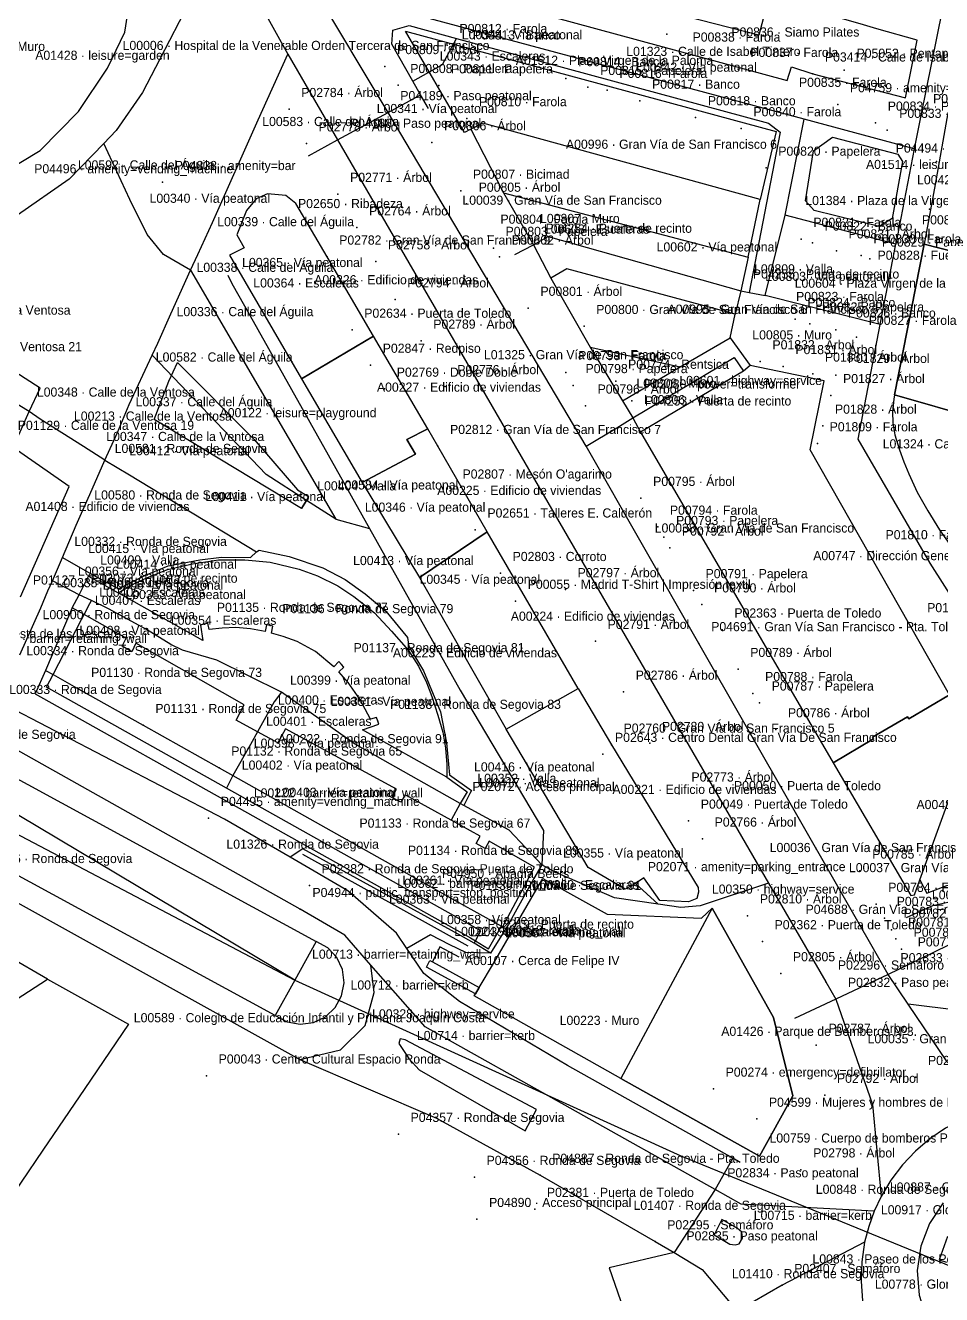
# Model space of a CAD drawing. Header units: metres. Extents: x 436207 to 441321, y 4465685 to 4475088.
# Drawn here: x 439453.9 to 439604, y 4473143 to 4473350.9 of the extents above; entities that cross this region are included whole.
import ezdxf

# ---------------------------------------------------------------- set-up
doc = ezdxf.new("R2010")
doc.units = ezdxf.units.M
for name, color, linetype, true_color in [('G_A_EDI', 7, 'CONTINUOUS', 0xa4a4a4), ('G_A_EQU', 7, 'CONTINUOUS', 0x8e5aa4), ('G_A_PAT', 7, 'CONTINUOUS', 0xa63603), ('G_A_VER', 7, 'CONTINUOUS', 0x4d745d), ('G_L_ACC', 7, 'CONTINUOUS', 0xe68241), ('G_L_BAR', 7, 'CONTINUOUS', 0x333333), ('G_L_EQU', 7, 'CONTINUOUS', 0x8e5aa4), ('G_L_VIA', 7, 'CONTINUOUS', 0x555555), ('G_P_ACC', 7, 'CONTINUOUS', 0xe68241), ('G_P_BAR', 7, 'CONTINUOUS', 0x333333), ('G_P_COM', 7, 'CONTINUOUS', 0xce3b37), ('G_P_EQU', 7, 'CONTINUOUS', 0x8e5aa4), ('G_P_INF', 7, 'CONTINUOUS', 0x777777), ('G_P_MOB', 7, 'CONTINUOUS', 0x268c9e), ('G_P_PAT', 7, 'CONTINUOUS', 0xa63603), ('G_P_TRA', 7, 'CONTINUOUS', 0x376b91), ('G_P_UMB', 7, 'CONTINUOUS', 0x9e6a39), ('G_P_VER', 7, 'CONTINUOUS', 0x4d745d), ('T_A_EDI', 7, 'CONTINUOUS', 0xa4a4a4), ('T_A_EQU', 7, 'CONTINUOUS', 0x8e5aa4), ('T_A_PAT', 7, 'CONTINUOUS', 0xa63603), ('T_A_VER', 7, 'CONTINUOUS', 0x4d745d), ('T_L_ACC', 7, 'CONTINUOUS', 0xe68241), ('T_L_BAR', 7, 'CONTINUOUS', 0x333333), ('T_L_EQU', 7, 'CONTINUOUS', 0x8e5aa4), ('T_L_VIA', 7, 'CONTINUOUS', 0x555555), ('T_P_ACC', 7, 'CONTINUOUS', 0xe68241), ('T_P_BAR', 7, 'CONTINUOUS', 0x333333), ('T_P_COM', 7, 'CONTINUOUS', 0xce3b37), ('T_P_EQU', 7, 'CONTINUOUS', 0x8e5aa4), ('T_P_INF', 7, 'CONTINUOUS', 0x777777), ('T_P_MOB', 7, 'CONTINUOUS', 0x268c9e), ('T_P_PAT', 7, 'CONTINUOUS', 0xa63603), ('T_P_TRA', 7, 'CONTINUOUS', 0x376b91), ('T_P_UMB', 7, 'CONTINUOUS', 0x9e6a39), ('T_P_VER', 7, 'CONTINUOUS', 0x4d745d)]:
    doc.layers.add(name, color=color, linetype=linetype, true_color=true_color)

msp = doc.modelspace()

# ---------------------------------------------------------------- linework, layer by layer
at = {"layer": 'G_A_EDI'}
for points in [[(439514.94, 4473373.83), (439512.58, 4473368.93), (439516.29, 4473358.78), (439528.24, 4473355.61), (439540.26, 4473352.3), (439578.74, 4473341.86), (439579.45, 4473344.12), (439582.9, 4473342.99), (439598.08, 4473339.05), (439599.99, 4473348.47), (439593.42, 4473350.36), (439590.7, 4473351.14), (439585.5, 4473352.66), (439583.58, 4473353.22), (439578.2, 4473354.79), (439576.3, 4473355.35), (439575.69, 4473355.52), (439574.07, 4473349.31), (439554.86, 4473354.2), (439554.99, 4473358.04), (439555.14, 4473361.9), (439545.54, 4473364.7)], [(439572.35, 4473312.95), (439574.3, 4473322.38), (439528.86, 4473334.91), (439526.91, 4473333.93), (439532.25, 4473323.48)], [(439510.97, 4473300), (439503.33, 4473313), (439498.21, 4473321.72), (439496.57, 4473323.03), (439493.6, 4473323.3), (439491.7, 4473322.48), (439490.14, 4473320.61), (439488.56, 4473316.6), (439489.74, 4473314.47), (439487.36, 4473313.3), (439499.17, 4473293.02)], [(439610.03, 4473286.46), (439611.54, 4473292.17), (439611.27, 4473294.2), (439613.27, 4473305.21), (439619.09, 4473303.76), (439620.84, 4473310.03), (439601.17, 4473315.07), (439596.28, 4473290.39)], [(439561.17, 4473294.98), (439569.37, 4473299.74), (439570.19, 4473303.61), (439542.61, 4473311.02), (439539.98, 4473309.48), (439546.42, 4473298.23)], [(439519.86, 4473284.81), (439510.97, 4473300), (439499.17, 4473293.02), (439509.11, 4473276.04), (439517.8, 4473280.7), (439516.4, 4473283.06)], [(439605.31, 4473241.26), (439582.5, 4473281.37), (439584.8, 4473292.67), (439572.65, 4473295.2), (439571.56, 4473294.25), (439554.7, 4473284.26), (439586.26, 4473230.13), (439592.87, 4473234.03), (439592.72, 4473234.35), (439598.45, 4473237.67), (439598.65, 4473237.34)], [(439596.28, 4473290.39), (439596.2, 4473289.68), (439595.99, 4473287.61), (439596.04, 4473285.83), (439596.37, 4473283.82), (439597.12, 4473281.4), (439597.83, 4473279.4), (439598.65, 4473277.45), (439600.03, 4473274.44), (439601.78, 4473271.38), (439603.67, 4473268.31), (439605.75, 4473265.32), (439607.45, 4473265.48), (439613.05, 4473285.8), (439610.03, 4473286.46)], [(439529.56, 4473267.96), (439521.49, 4473281.98), (439519.86, 4473284.81), (439516.4, 4473283.06), (439517.8, 4473280.7), (439509.11, 4473276.04), (439518.47, 4473260.49)], [(439544.49, 4473242.3), (439529.56, 4473267.96), (439518.47, 4473260.49), (439532.69, 4473235.63)], [(439522.97, 4473227.76), (439509.17, 4473235.51), (439511.84, 4473236.44), (439511.66, 4473236.96), (439511.43, 4473237.57), (439510.48, 4473237.28), (439508.73, 4473240.54), (439506.82, 4473243.27), (439505.26, 4473245), (439506.06, 4473245.8), (439505.69, 4473246.23), (439505.28, 4473246.71), (439504.43, 4473245.87), (439501.44, 4473248.34), (439498.43, 4473250.02), (439496.12, 4473250.8), (439494.25, 4473251.35), (439494.44, 4473252.53), (439494.03, 4473252.63), (439493.42, 4473252.71), (439493.19, 4473251.63), (439490.78, 4473252.06), (439488.37, 4473252.29), (439486.14, 4473252.19), (439484.04, 4473251.97), (439483.81, 4473252.97), (439483.28, 4473252.84), (439482.62, 4473252.68), (439483.01, 4473250.14), (439469.14, 4473257.99), (439471.59, 4473259.38), (439473.91, 4473260.48), (439477.18, 4473261.77), (439481.28, 4473262.73), (439485.56, 4473263.35), (439489.88, 4473263.37), (439494.03, 4473262.99), (439498.76, 4473261.83), (439501.78, 4473260.74), (439505.09, 4473259.11), (439507.73, 4473257.36), (439511.12, 4473254.7), (439513.9, 4473251.69), (439516.67, 4473248.54), (439518.33, 4473245.96), (439519.62, 4473243.26), (439520.51, 4473240.97), (439521.5, 4473237.93), (439522.32, 4473235.14), (439522.74, 4473232.53), (439522.95, 4473229.84)], [(439537.33, 4473213.03), (439529.89, 4473217.27), (439529.22, 4473216.1), (439527.75, 4473216.93), (439528.42, 4473218.12), (439523.68, 4473220.73), (439516.13, 4473224.89), (439515.41, 4473223.65), (439513.94, 4473224.44), (439514.71, 4473225.79), (439496.52, 4473235.7), (439495.26, 4473233.37), (439491.93, 4473235.22), (439488.47, 4473237.13), (439489.78, 4473239.64), (439471.99, 4473249.7), (439471.38, 4473248.3), (439469.76, 4473249.22), (439470.42, 4473250.53), (439463.56, 4473254.41), (439461.6, 4473255.51), (439457.19, 4473245.27), (439458.44, 4473244.57), (439462.69, 4473242.18), (439473.21, 4473236.27), (439485.65, 4473229.3), (439487.88, 4473228.03), (439506.65, 4473217.5), (439514.59, 4473213.04), (439524.83, 4473207.3), (439531.9, 4473203.34), (439532.09, 4473203.22)], [(439563.91, 4473207.88), (439562.53, 4473207.36), (439557.84, 4473207.56), (439555.23, 4473211.26), (439553.89, 4473210.37), (439552.18, 4473209.41), (439546.14, 4473212.97), (439532.69, 4473235.63), (439544.49, 4473242.3), (439549.92, 4473233.06), (439564.11, 4473209.7), (439564.19, 4473208.94)]]:
    msp.add_lwpolyline(points, close=True, dxfattribs=at)
msp.add_lwpolyline([(439453.14, 4473257.32), (439461.11, 4473275.4), (439450.67, 4473282.66)], dxfattribs=at)
at = {"layer": 'G_A_EQU'}
for points in [[(439635.14, 4473313.34), (439638.5, 4473326.67), (439635.73, 4473327.49), (439621.43, 4473331.73), (439620.23, 4473332.08), (439613.7, 4473334.01), (439605.05, 4473336.59), (439602.94, 4473324.86), (439601.17, 4473315.07), (439620.84, 4473310.03), (439633.29, 4473306.87)], [(439598.97, 4473208.38), (439599.58, 4473208.51), (439600.45, 4473210.94), (439609.09, 4473234.72), (439605.31, 4473241.26), (439598.65, 4473237.34), (439598.45, 4473237.67), (439592.72, 4473234.35), (439592.87, 4473234.03), (439586.26, 4473230.13)], [(439566.42, 4473206.34), (439551.44, 4473178.41), (439574.19, 4473165.71), (439579.66, 4473175.55), (439576.49, 4473188.38)]]:
    msp.add_lwpolyline(points, close=True, dxfattribs=at)
at = {"layer": 'G_A_PAT'}
msp.add_lwpolyline([(439527.66, 4473192.26), (439519.61, 4473196.67), (439520.2, 4473197.72), (439520.59, 4473197.51), (439528.25, 4473193.3)], close=True, dxfattribs=at)
msp.add_lwpolyline([(439604.99, 4473152.52), (439603.63, 4473148.73), (439604.8, 4473148.32)], dxfattribs=at)
at = {"layer": 'G_A_VER'}
for points in [[(439409.75, 4473321.73), (439422.63, 4473319.59), (439431.86, 4473319.87), (439443.87, 4473322.96), (439456.35, 4473330.42), (439462.64, 4473336.8), (439467.38, 4473343.89), (439470.2, 4473349.81), (439471.77, 4473359.97), (439471.82, 4473366.26), (439437.85, 4473341.65), (439436.79, 4473342.65), (439412.39, 4473325.19)], [(439574.3, 4473322.38), (439528.86, 4473334.91), (439526.91, 4473333.93), (439525.83, 4473333.39), (439516.17, 4473349.96), (439576.92, 4473333.52)], [(439586.13, 4473332.6), (439596.84, 4473329.84), (439597.6, 4473328.63), (439595.9, 4473319.3), (439593.77, 4473317.98), (439583.14, 4473320.6), (439581.74, 4473322.16), (439583.01, 4473330.37)], [(439474.99, 4473286.37), (439477.41, 4473292.64), (439478.81, 4473295.72), (439491.38, 4473283.09), (439498.52, 4473274.84), (439500.27, 4473273.74), (439499.95, 4473273.11), (439499.14, 4473271.76)], [(439457.55, 4473194.67), (439425.55, 4473213.27), (439397.49, 4473165.34), (439384.35, 4473150.18), (439385.79, 4473148.18)]]:
    msp.add_lwpolyline(points, close=True, dxfattribs=at)
at = {"layer": 'G_L_ACC'}
for points in [[(439517.37, 4473341.79), (439522.25, 4473344.48)], [(439482.14, 4473313.39), (439484.55, 4473318.63)], [(439534.12, 4473313.37), (439537.15, 4473314.94), (439539.57, 4473316.32)], [(439487.76, 4473308.64), (439490.75, 4473303.33)], [(439475.63, 4473298.88), (439477.76, 4473303.69)], [(439469.01, 4473284.22), (439470.94, 4473288.79)], [(439463.41, 4473281.94), (439456.36, 4473286.41)], [(439462.22, 4473269.03), (439464.2, 4473273.47)], [(439456.46, 4473255.49), (439457.6, 4473258.27)], [(439463.56, 4473254.41), (439464.46, 4473256.24)], [(439463.09, 4473253.58), (439463.56, 4473254.41)], [(439477.77, 4473249.52), (439473.74, 4473251.94)], [(439494.65, 4473240.11), (439491.93, 4473235.22)], [(439491.93, 4473235.22), (439490.78, 4473233.14)], [(439537.19, 4473211.2), (439533.01, 4473203.59)], [(439602.59, 4473206.75), (439609.48, 4473208.26), (439617.24, 4473208.68), (439624.08, 4473208.11)], [(439526.06, 4473199.07), (439523.43, 4473200.33)]]:
    msp.add_lwpolyline(points, dxfattribs=at)
at = {"layer": 'G_L_BAR'}
for points in [[(439532.25, 4473323.48), (439537.15, 4473314.94), (439539.98, 4473309.48)], [(439572.35, 4473312.95), (439571.1, 4473307.44), (439570.19, 4473303.61)], [(439569.37, 4473299.74), (439572.65, 4473295.2)], [(439546.42, 4473298.23), (439551.73, 4473289.4), (439561.17, 4473294.98)], [(439551.73, 4473289.4), (439553.42, 4473286.65), (439554.7, 4473284.26)], [(439499.14, 4473271.76), (439499.95, 4473273.11), (439500.27, 4473273.74)], [(439461.6, 4473255.51), (439462.7, 4473257.62), (439464.24, 4473260.71), (439469.14, 4473257.99)], [(439402.09, 4473254.94), (439501.54, 4473200.86), (439498.05, 4473194.53), (439494.86, 4473188.74), (439397.87, 4473241.46)], [(439457.19, 4473245.27), (439455.5, 4473241.41), (439526.86, 4473201.45)], [(439522.97, 4473227.76), (439526.08, 4473225.52), (439526.28, 4473225.37), (439525.16, 4473223.48), (439523.68, 4473220.73)], [(439499.32, 4473215.17), (439526.38, 4473200.12)], [(439600.45, 4473210.94), (439601.62, 4473208.79), (439604.85, 4473210.04), (439610.5, 4473210.37), (439624.09, 4473209.42)], [(439526.86, 4473201.45), (439527.64, 4473200.95), (439529.78, 4473199.65), (439531.9, 4473203.34)], [(439494.86, 4473188.74), (439496.79, 4473187.71), (439498.93, 4473187.32), (439501.1, 4473187.6), (439503.08, 4473188.54), (439504.67, 4473190.04), (439505.72, 4473191.94), (439506.13, 4473194.08), (439505.85, 4473196.24), (439504.94, 4473198.21), (439503.45, 4473199.8), (439501.54, 4473200.86)], [(439524.96, 4473198.29), (439521.82, 4473199.97), (439520.59, 4473197.51)], [(439551.44, 4473178.41), (439527.46, 4473191.97)], [(439537.64, 4473173.33), (439516.13, 4473184.77), (439515.34, 4473184.92), (439515.11, 4473184.13), (439516.75, 4473181.69), (439518.44, 4473179.83), (439535.77, 4473169.85), (439537.64, 4473173.33)], [(439604.28, 4473158.03), (439602.05, 4473154.68), (439600.61, 4473150.93), (439600.03, 4473146.96), (439600.34, 4473142.95), (439601.52, 4473139.11), (439603.6, 4473135.5), (439606.46, 4473132.45)], [(439566.76, 4473152.8), (439569.34, 4473151.26), (439570.17, 4473151.17), (439570.86, 4473151.34), (439571.37, 4473152.25), (439571.29, 4473153.22), (439570.51, 4473153.92), (439568.03, 4473155.31), (439566.76, 4473152.8)]]:
    msp.add_lwpolyline(points, dxfattribs=at)
at = {"layer": 'G_L_EQU'}
for points in [[(439358.2, 4473359.04), (439409.75, 4473321.73), (439422.63, 4473319.59), (439431.86, 4473319.87), (439443.87, 4473322.96), (439456.35, 4473330.42), (439462.64, 4473336.8), (439467.38, 4473343.89), (439470.2, 4473349.81), (439471.77, 4473359.97)], [(439601.17, 4473315.07), (439620.84, 4473310.03), (439633.29, 4473306.87), (439653.29, 4473301.21), (439665.6, 4473296.83), (439656.22, 4473279.02), (439643.58, 4473283.04), (439640.33, 4473284.03), (439635.34, 4473285.64), (439611.54, 4473292.17), (439610.03, 4473286.46), (439596.28, 4473290.39), (439601.17, 4473315.07)], [(439538.7, 4473211.16), (439549.24, 4473205.32), (439564.67, 4473204.67), (439566.42, 4473206.34), (439576.49, 4473188.38), (439579.66, 4473175.55), (439574.19, 4473165.71), (439551.44, 4473178.41), (439527.46, 4473191.97), (439527.66, 4473192.26), (439528.25, 4473193.3), (439530.62, 4473197.24), (439538.7, 4473211.16)], [(439309.53, 4472972.87), (439262.23, 4473040.71), (439295.55, 4473056.89), (439363.53, 4473133.75), (439385.79, 4473148.18), (439457.55, 4473194.67), (439470.81, 4473187.29), (439463.63, 4473176.75), (439456.76, 4473166.66), (439449.62, 4473156.17), (439436.45, 4473136.81), (439461.94, 4473122.03), (439494, 4473103.45), (439309.53, 4472972.87)]]:
    msp.add_lwpolyline(points, dxfattribs=at)
at = {"layer": 'G_L_VIA'}
for points in [[(439619.07, 4473427.5), (439618.16, 4473422.75), (439600.62, 4473336.15), (439599.52, 4473330.69)], [(439486.47, 4473365.04), (439480.71, 4473354.53), (439475.92, 4473345.38), (439473.1, 4473339.9), (439468.81, 4473333.68), (439466.77, 4473331.56), (439461.11, 4473325.73), (439452.6, 4473319.81), (439443.24, 4473315.59), (439434.51, 4473313.36), (439428.26, 4473312.66), (439420.99, 4473312.72), (439415.68, 4473313.37)], [(439486.47, 4473365.04), (439496.92, 4473346.2), (439505.07, 4473332.14), (439568, 4473223.63)], [(439599.52, 4473330.69), (439581.52, 4473335.53), (439514.17, 4473353.65), (439510.7, 4473354.6), (439501.18, 4473357.01)], [(439545.78, 4473282.01), (439513.34, 4473336.66), (439501.18, 4473357.01)], [(439519.95, 4473337.32), (439518.64, 4473339.56), (439517.37, 4473341.79), (439513.93, 4473347.83), (439514.11, 4473350.14), (439516.78, 4473350.91), (439524.57, 4473348.79), (439575.67, 4473334.87), (439577.59, 4473333.41), (439572.51, 4473307.17)], [(439522.25, 4473344.48), (439524.57, 4473348.79)], [(439484.55, 4473318.63), (439492.07, 4473335.44), (439496.92, 4473346.2)], [(439366.77, 4473344.35), (439394.09, 4473324.77), (439452.84, 4473283.87), (439454.54, 4473287.65), (439456.35, 4473291.51), (439431.05, 4473307.76)], [(439500.31, 4473329.54), (439505.07, 4473332.14), (439513.34, 4473336.66), (439518.64, 4473339.56)], [(439596.49, 4473315.07), (439578.38, 4473319.83), (439581.52, 4473335.53)], [(439480.97, 4473310.81), (439476.53, 4473313.37), (439473.85, 4473316.68), (439471, 4473322.38), (439466.77, 4473331.56)], [(439599.52, 4473330.69), (439596.49, 4473315.07)], [(439593.95, 4473301.92), (439575.13, 4473306.65), (439578.38, 4473319.83)], [(439539.57, 4473316.32), (439571.1, 4473307.44)], [(439477.76, 4473303.69), (439480.97, 4473310.81), (439482.14, 4473313.39)], [(439611.37, 4473248.36), (439602.13, 4473262.85), (439590.32, 4473283.16), (439592.46, 4473294.24), (439593.95, 4473301.92), (439596.49, 4473315.07)], [(439480.97, 4473310.81), (439504.76, 4473270.01), (439499.95, 4473273.11), (439493.37, 4473277.34), (439474.7, 4473296.9)], [(439487.07, 4473310.02), (439487.76, 4473308.64)], [(439571.1, 4473307.44), (439572.51, 4473307.17), (439575.13, 4473306.65)], [(439490.75, 4473303.33), (439510.3, 4473268.49), (439525.16, 4473242.02), (439538.78, 4473219.01), (439538.54, 4473213.41), (439537.19, 4473211.2)], [(439470.94, 4473288.79), (439474.7, 4473296.9), (439475.63, 4473298.88)], [(439545.78, 4473282.01), (439550.82, 4473284.98), (439553.42, 4473286.65), (439570.05, 4473296.53), (439571.56, 4473294.25)], [(439456.36, 4473286.41), (439454.54, 4473287.65), (439451.19, 4473289.68)], [(439464.2, 4473273.47), (439464.45, 4473274.05), (439466.92, 4473279.72), (439469.01, 4473284.22)], [(439466.92, 4473279.72), (439463.41, 4473281.94)], [(439564.27, 4473249.68), (439545.78, 4473282.01)], [(439466.92, 4473279.72), (439470.98, 4473277.28)], [(439470.98, 4473277.28), (439491.79, 4473264.69)], [(439504.76, 4473270.01), (439510.3, 4473268.49)], [(439355.16, 4473268.1), (439405.02, 4473243.46), (439498.05, 4473194.53)], [(439355.16, 4473268.1), (439374.89, 4473251.62), (439423.39, 4473223.4), (439498.85, 4473181.52), (439521.28, 4473171.93), (439538.23, 4473162.6)], [(439498.05, 4473194.53), (439407.59, 4473248.49), (439371.92, 4473268.91)], [(439592.97, 4473156.67), (439571.19, 4473157.81), (439566.91, 4473160.22), (439519.42, 4473186.85), (439510.52, 4473196.98), (439506.26, 4473201.87), (439498.95, 4473206.13), (439447.39, 4473235.1), (439409.53, 4473254.42), (439371.92, 4473268.91)], [(439457.6, 4473258.27), (439458.36, 4473259.91), (439459.99, 4473263.76), (439462.22, 4473269.03)], [(439459.99, 4473263.76), (439464.45, 4473261.2)], [(439469.15, 4473258.61), (439473.47, 4473260.79), (439477.3, 4473262.39), (439482.49, 4473263.39), (439486.06, 4473263.78), (439490.79, 4473263.74), (439491.79, 4473264.69), (439492.21, 4473264.93), (439497.15, 4473263.94), (439502.66, 4473262.05), (439506.32, 4473260.14), (439509.6, 4473257.81), (439512.98, 4473254.95), (439516.49, 4473250.67), (439516.76, 4473249.17), (439519.11, 4473245.19), (439521.92, 4473238.47), (439522.91, 4473233.4), (439523.41, 4473228.16)], [(439462.7, 4473257.62), (439458.36, 4473259.91)], [(439464.45, 4473261.2), (439469.15, 4473258.61)], [(439473.74, 4473251.94), (439467.54, 4473255.35), (439464.72, 4473256.71), (439462.7, 4473257.62)], [(439453.01, 4473247.82), (439456.46, 4473255.49)], [(439464.46, 4473256.24), (439464.72, 4473256.71)], [(439458.44, 4473244.57), (439463.09, 4473253.58)], [(439525.16, 4473223.48), (439507.85, 4473233.21), (439495.89, 4473241.7), (439485.28, 4473246.92), (439479.68, 4473248.56), (439477.77, 4473249.52)], [(439613.33, 4473173.72), (439604.91, 4473181.17), (439598.55, 4473190.59), (439595.28, 4473195.45), (439564.27, 4473249.68)], [(439527.42, 4473200.57), (439527.64, 4473200.95), (439528.53, 4473202.58), (439486.86, 4473225.97), (439457.37, 4473242.52), (439458.44, 4473244.57)], [(439571.03, 4473164.65), (439569.83, 4473165.35), (439542.71, 4473180.55), (439525.04, 4473191.01), (439519.2, 4473195.62), (439516.41, 4473199.73), (439514.7, 4473202.24), (439506.75, 4473209.18), (439497.27, 4473214.66), (439486.51, 4473220.88), (439449.59, 4473240.12), (439448.32, 4473240.75)], [(439495.89, 4473241.7), (439494.65, 4473240.11)], [(439490.78, 4473233.14), (439487.88, 4473228.03)], [(439487.88, 4473228.03), (439486.86, 4473225.97)], [(439523.41, 4473228.16), (439527.01, 4473225.57), (439526.72, 4473225.12)], [(439526.72, 4473225.12), (439525.76, 4473223.11)], [(439557.59, 4473206.97), (439550.43, 4473208.03), (439540.73, 4473212.21), (439538.54, 4473213.41), (439533.15, 4473219.08), (439525.76, 4473223.11), (439525.16, 4473223.48)], [(439568, 4473223.63), (439575.64, 4473210.42), (439579.73, 4473203.38)], [(439530.13, 4473198.95), (439527.42, 4473200.57), (439524.79, 4473202.04), (439499.35, 4473216.03), (439497.27, 4473214.66)], [(439575.64, 4473210.42), (439564.46, 4473206.69), (439561.28, 4473206.42), (439557.59, 4473206.97), (439553.89, 4473210.37)], [(439598.28, 4473204.77), (439602.59, 4473206.75)], [(439533.01, 4473203.59), (439530.13, 4473198.95), (439526.06, 4473199.07)], [(439579.73, 4473203.38), (439585.03, 4473194.25), (439586.68, 4473191.41), (439592.7, 4473174.15), (439594.11, 4473159.11)], [(439607.86, 4473083.81), (439609.8, 4473083.14), (439620.28, 4473090.42), (439637.38, 4473094.19), (439643.04, 4473095.44), (439653.55, 4473112.27), (439660.16, 4473133.46), (439667.72, 4473156.76), (439667.23, 4473169.4), (439662.68, 4473180.66), (439645.6, 4473194.47), (439637.9, 4473200.71), (439630.4, 4473203.22), (439628.52, 4473203.12), (439608.92, 4473202.09), (439602.37, 4473198.91), (439595.28, 4473195.45), (439586.68, 4473191.41), (439579.9, 4473188.23)], [(439523.43, 4473200.33), (439520.28, 4473201.93), (439516.41, 4473199.73)], [(439498.85, 4473181.52), (439505.55, 4473183.13), (439509.6, 4473187.11), (439511.04, 4473192.5), (439510.52, 4473196.98)], [(439498.05, 4473194.53), (439561.29, 4473165.76), (439605.72, 4473147.57), (439665.49, 4473122.14)], [(439630.7, 4473193.08), (439617.6, 4473192.22), (439611.08, 4473191.16), (439606.91, 4473189.53), (439598.55, 4473190.59)], [(439613.33, 4473173.72), (439610.33, 4473172.89), (439607.43, 4473171.73), (439604.68, 4473170.28), (439602.11, 4473168.54), (439599.73, 4473166.52), (439597.6, 4473164.27), (439595.71, 4473161.78), (439594.11, 4473159.11)], [(439569.83, 4473165.35), (439566.91, 4473160.22), (439560.21, 4473149.89), (439549.56, 4473147.4), (439551.39, 4473142.06), (439552.49, 4473127.86), (439560.63, 4473115.99), (439575.09, 4473095.13), (439578.31, 4473094.02), (439584.49, 4473091.78)], [(439538.23, 4473162.6), (439557.07, 4473151.7), (439560.21, 4473149.89), (439564.81, 4473147.12)], [(439594.11, 4473159.11), (439592.97, 4473156.67)], [(439592.97, 4473156.67), (439592.07, 4473154.16), (439591.4, 4473151.58)], [(439591.4, 4473151.58), (439577.87, 4473144.55), (439570.51, 4473140.28)], [(439591.4, 4473151.58), (439590.94, 4473148.4), (439590.83, 4473145.19), (439591.08, 4473141.98), (439591.69, 4473138.83), (439592.65, 4473135.77), (439593.96, 4473132.82)], [(439564.81, 4473147.12), (439570.51, 4473140.28)]]:
    msp.add_lwpolyline(points, dxfattribs=at)
at = {"layer": 'G_P_ACC'}
for p in [(439523.03, 4473347.65), (439561.22, 4473346.25), (439570.69, 4473343.74), (439549.24, 4473340.3), (439578.65, 4473338.84), (439513.34, 4473336.66), (439600.62, 4473336.15), (439526.22, 4473335.67), (439505.07, 4473332.14), (439571.19, 4473334.02), (439595.07, 4473333.76), (439603.16, 4473328.61), (439602.01, 4473320.82), (439529.75, 4473316.42), (439581.01, 4473315.91), (439590.85, 4473313.2), (439578.18, 4473303.76), (439590.08, 4473299.86), (439542.48, 4473294.08), (439583.68, 4473282.42), (439557.5, 4473268.76), (439592.83, 4473264.74), (439599.65, 4473252.79), (439573.1, 4473241.5), (439593.28, 4473206.98), (439595.28, 4473195.45), (439585.03, 4473194.25), (439586.68, 4473191.41), (439602.11, 4473168.54), (439566.91, 4473160.22), (439557.07, 4473151.7), (439560.21, 4473149.89), (439577.87, 4473144.55)]:
    msp.add_point(p, dxfattribs=at)
at = {"layer": 'G_P_BAR'}
for p in [(439537.15, 4473314.94), (439571.1, 4473307.44), (439553.42, 4473286.65), (439462.7, 4473257.62), (439527.64, 4473200.95)]:
    msp.add_point(p, dxfattribs=at)
at = {"layer": 'G_P_COM'}
for p in [(439588.08, 4473343.6), (439545.44, 4473301.63), (439510.46, 4473295.28), (439550.66, 4473292.66), (439512.76, 4473291.36), (439527.61, 4473268.3), (439531.74, 4473261.17), (439534.21, 4473256.62)]:
    msp.add_point(p, dxfattribs=at)
at = {"layer": 'G_P_EQU'}
for p in [(439586.99, 4473337.95), (439594.51, 4473328.07), (439476.39, 4473325.21), (439525.23, 4473323.79), (439496.58, 4473318.98), (439507.44, 4473301.02), (439523.53, 4473274.68), (439548.51, 4473231.54), (439483.93, 4473221.05), (439553.89, 4473210.37), (439520.16, 4473209.25), (439483.58, 4473178.86), (439515.03, 4473169.29), (439527.47, 4473162.25)]:
    msp.add_point(p, dxfattribs=at)
at = {"layer": 'G_P_INF'}
for p in [(439553.28, 4473289.43), (439599.79, 4473178.62), (439566.64, 4473176.71)]:
    msp.add_point(p, dxfattribs=at)
at = {"layer": 'G_P_MOB'}
for p in [(439525.22, 4473346.6), (439514.97, 4473341.1), (439521.63, 4473341.05), (439542.48, 4473342.22), (439546.08, 4473340.78), (439554.58, 4473338.53), (439563.72, 4473335.82), (439593.2, 4473334.94), (439575.27, 4473327.56), (439598.8, 4473316.31), (439530.58, 4473314.42), (439582.85, 4473315.29), (439592.25, 4473312.67), (439591.52, 4473310.52), (439580.04, 4473302.78), (439582.42, 4473302.05), (439586.67, 4473301.05), (439543.68, 4473291.95), (439558.52, 4473267.07), (439563.35, 4473258.36), (439574.18, 4473239.95), (439594.66, 4473204.67), (439596.52, 4473201.28), (439598.1, 4473198.04)]:
    msp.add_point(p, dxfattribs=at)
at = {"layer": 'G_P_PAT'}
msp.add_point((439573.72, 4473171.78), dxfattribs=at)
at = {"layer": 'G_P_TRA'}
for p in [(439568.07, 4473251.92), (439564.27, 4473249.68), (439568, 4473223.63), (439562.57, 4473220.61), (439500.45, 4473210.02), (439498.95, 4473206.13), (439579.73, 4473203.38), (439574.66, 4473200.85), (439538.23, 4473162.6), (439537.35, 4473157.01)]:
    msp.add_point(p, dxfattribs=at)
at = {"layer": 'G_P_UMB'}
for p in [(439559, 4473349.46), (439567.58, 4473347.08), (439582.9, 4473342.99), (439602.94, 4473324.86), (439503.33, 4473313), (439521.49, 4473281.98), (439483.28, 4473252.84), (439494.03, 4473252.63), (439505.69, 4473246.23), (439462.69, 4473242.18), (439511.66, 4473236.96), (439473.21, 4473236.27), (439549.92, 4473233.06), (439485.65, 4473229.3), (439525.16, 4473223.48), (439506.65, 4473217.5), (439514.59, 4473213.04), (439524.83, 4473207.3), (439527.88, 4473155.36)]:
    msp.add_point(p, dxfattribs=at)
at = {"layer": 'G_P_VER'}
for p in [(439512.81, 4473344.2), (439497.11, 4473337.17), (439499.95, 4473331.54), (439520.52, 4473331.73), (439505.11, 4473323.27), (439526.18, 4473321.66), (439508.22, 4473317.78), (439586.79, 4473314.01), (439511.32, 4473312.22), (439531.59, 4473313), (439514.47, 4473305.99), (439536.3, 4473304.61), (439518.75, 4473299.23), (439574.31, 4473295.85), (439578.06, 4473295.06), (439582.91, 4473293.83), (439586.67, 4473293.62), (439522.67, 4473291.78), (439545.66, 4473288.59), (439585.87, 4473290.31), (439584.55, 4473285.3), (439554.76, 4473273.47), (439559.47, 4473265.33), (439542.38, 4473258.52), (439564.75, 4473256.03), (439547.3, 4473250.06), (439570.67, 4473245.45), (439551.9, 4473241.73), (439576.85, 4473235.57), (439556.2, 4473233.33), (439561.04, 4473225.05), (439564.84, 4473217.67), (439590.64, 4473212.43), (439572.24, 4473205.08), (439595.79, 4473202.75), (439597.44, 4473199.62), (439577.66, 4473195.61), (439583.49, 4473183.89), (439584.87, 4473175.7), (439580.98, 4473163.48)]:
    msp.add_point(p, dxfattribs=at)

# ---------------------------------------------------------------- texts
at = {"layer": 'T_A_EDI'}
for s, p in [('A00996 · Gran Vía de San Francisco 6', (439542.48, 4473330.7)), ('A00226 · Edificio de viviendas', (439501.24, 4473308.5)), ('A00995 · Gran Vía de San Francisco 6', (439559.12, 4473303.68)), ('A00227 · Edificio de viviendas', (439511.51, 4473290.91)), ('A00225 · Edificio de viviendas', (439521.39, 4473274)), ('A01408 · Edificio de viviendas', (439453.92, 4473271.37)), ('A00747 · Dirección General de Desarrollo Rural y Política Forestal', (439582.99, 4473263.31)), ('A00224 · Edificio de viviendas', (439533.44, 4473253.39)), ('A00223 · Edificio de viviendas', (439514.13, 4473247.4)), ('A00222 · Ronda de Segovia 91', (439495.27, 4473233.33)), ('A00221 · Edificio de viviendas', (439550.1, 4473225.02))]:
    msp.add_text(s, height=1.5, dxfattribs=at).set_placement(p)
at = {"layer": 'T_A_EQU'}
for s, p in [('A00488 · Centro Cultural Puerta de Toledo', (439599.9, 4473222.54)), ('A01426 · Parque de Bomberos Nº3.', (439567.92, 4473185.4))]:
    msp.add_text(s, height=1.5, dxfattribs=at).set_placement(p)
at = {"layer": 'T_A_PAT'}
msp.add_text('A00107 · Cerca de Felipe IV', height=1.5, dxfattribs=at).set_placement((439525.94, 4473196.99))
at = {"layer": 'T_A_VER'}
for s, p in [('A01428 · leisure=garden', (439455.53, 4473345.27)), ('A01512 · Plaza Virgen de la Paloma', (439534.26, 4473344.44)), ('A01514 · leisure=garden', (439591.63, 4473327.39)), ('A00122 · leisure=playground', (439485.73, 4473286.73))]:
    msp.add_text(s, height=1.5, dxfattribs=at).set_placement(p)
at = {"layer": 'T_L_ACC'}
for s, p in [('L00343 · Escaleras', (439521.81, 4473345.14)), ('L00339 · Calle del Águila', (439485.35, 4473318.01)), ('L00603 · Escaleras', (439538.87, 4473316.8)), ('L00364 · Escaleras', (439491.26, 4473307.98)), ('L00336 · Calle del Águila', (439478.69, 4473303.28)), ('L00337 · Calle del Águila', (439471.97, 4473288.51)), ('L00213 · Calle de la Ventosa', (439461.88, 4473286.17)), ('L00580 · Ronda de Segovia', (439465.21, 4473273.25)), ('L00335 · Ronda de Segovia', (439459.03, 4473258.88)), ('L00407 · Escaleras', (439465.32, 4473255.99)), ('L00405 · Escaleras', (439466.01, 4473257.32)), ('L00354 · Escaleras', (439477.75, 4473252.73)), ('L00158 · Cuesta de las Descargas', (439440.86, 4473250.53)), ('L00334 · Ronda de Segovia', (439454.08, 4473247.75)), ('L00400 · Escaleras', (439495.29, 4473239.67)), ('L00401 · Escaleras', (439493.35, 4473236.18)), ('L00360 · Escaleras', (439537.1, 4473209.4)), ('L00359 · Escaleras', (439526.74, 4473201.7))]:
    msp.add_text(s, height=1.5, dxfattribs=at).set_placement(p)
at = {"layer": 'T_L_BAR'}
for s, p in [('L01391 · Muro', (439444.09, 4473346.73)), ('L00807 · Muro', (439538.23, 4473318.54)), ('L00809 · Valla', (439573.29, 4473310.28)), ('L00805 · Muro', (439573.01, 4473299.47)), ('L00808 · Muro', (439554.02, 4473291.56)), ('L00806 · Valla', (439555.28, 4473288.87)), ('L00404 · Valla', (439501.73, 4473274.74)), ('L00409 · Valla', (439466.19, 4473262.6)), ('L00221 · barrier=retaining_wall', (439446.11, 4473249.75)), ('L00352 · Valla', (439527.96, 4473226.84)), ('L00222 · barrier=retaining_wall', (439491.34, 4473224.45)), ('L00362 · barrier=retaining_wall', (439514.85, 4473209.64)), ('L00224 · barrier=retaining_wall', (439524.18, 4473201.77)), ('L00410 · Valla', (439531.98, 4473202)), ('L00713 · barrier=retaining_wall', (439500.88, 4473198.03)), ('L00712 · barrier=kerb', (439507.19, 4473192.98)), ('L00223 · Muro', (439541.45, 4473187.19)), ('L00714 · barrier=kerb', (439518.06, 4473184.71)), ('L00715 · barrier=kerb', (439573.24, 4473155.26))]:
    msp.add_text(s, height=1.5, dxfattribs=at).set_placement(p)
at = {"layer": 'T_L_EQU'}
for s, p in [('L00006 · Hospital de la Venerable Orden Tercera de San Francisco', (439469.85, 4473346.88)), ('L00589 · Colegio de Educación Infantil y Primaria Joaquín Costa', (439471.68, 4473187.62)), ('L00759 · Cuerpo de bomberos Parque n°3', (439575.82, 4473167.92))]:
    msp.add_text(s, height=1.5, dxfattribs=at).set_placement(p)
at = {"layer": 'T_L_VIA'}
for s, p in [('L00344 · Vía peatonal', (439525.41, 4473348.64)), ('L01323 · Calle de Isabel Tintero', (439552.36, 4473345.91)), ('L00342 · Vía peatonal', (439553.99, 4473343.32)), ('L00583 · Calle del Águila', (439492.72, 4473334.42)), ('L00341 · Vía peatonal', (439511.48, 4473336.55)), ('L00592 · Calle del Águila', (439462.52, 4473327.31)), ('L00421 · Plaza de la Virgen de la Paloma', (439600, 4473324.88)), ('L00340 · Vía peatonal', (439474.26, 4473321.85)), ('L00039 · Gran Vía de San Francisco', (439525.51, 4473321.53)), ('L01384 · Plaza de la Virgen de la Paloma', (439581.69, 4473321.48)), ('L00602 · Vía peatonal', (439557.33, 4473313.88)), ('L00338 · Calle del Águila', (439481.95, 4473310.54)), ('L00365 · Vía peatonal', (439489.42, 4473311.33)), ('L00803 · Vía peatonal', (439575.11, 4473309.05)), ('L00604 · Plaza Virgen de la Paloma', (439579.95, 4473307.94)), ('L00214 · Calle de la Ventosa', (439435.44, 4473303.53)), ('L00582 · Calle del Águila', (439475.28, 4473295.84)), ('L01325 · Gran Vía de San Francisco', (439529.05, 4473296.23)), ('L00601 · highway=service', (439561.06, 4473292)), ('L00348 · Calle de la Ventosa', (439455.8, 4473290.1)), ('L00347 · Calle de la Ventosa', (439467.17, 4473282.83)), ('L00581 · Ronda de Segovia', (439468.55, 4473280.87)), ('L00412 · Vía peatonal', (439470.95, 4473280.5)), ('L01324 · Calle de la Paloma', (439594.37, 4473281.62)), ('L00584 · Vía peatonal', (439505.09, 4473274.89)), ('L00411 · Vía peatonal', (439483.39, 4473272.99)), ('L00346 · Vía peatonal', (439509.53, 4473271.25)), ('L00038 · Gran Vía de San Francisco', (439557.02, 4473267.84)), ('L00332 · Ronda de Segovia', (439461.94, 4473265.64)), ('L00415 · Vía peatonal', (439464.22, 4473264.48)), ('L00414 · Vía peatonal', (439468.8, 4473261.91)), ('L00413 · Vía peatonal', (439507.61, 4473262.51)), ('L00356 · Vía peatonal', (439462.53, 4473260.77)), ('L00406 · Vía peatonal', (439466.59, 4473258.47)), ('L00345 · Vía peatonal', (439518.5, 4473259.44)), ('L00353 · Vía peatonal', (439470.3, 4473256.94)), ('L00900 · Ronda de Segovia', (439456.74, 4473253.65)), ('L00408 · Vía peatonal', (439462.77, 4473251.07)), ('L00333 · Ronda de Segovia', (439451.27, 4473241.39)), ('L00399 · Vía peatonal', (439497.27, 4473242.91)), ('L00351 · Vía peatonal', (439503.9, 4473239.44)), ('L00867 · Ronda de Segovia', (439437.17, 4473234.04)), ('L00398 · Vía peatonal', (439491.33, 4473232.59)), ('L00402 · Vía peatonal', (439489.37, 4473229)), ('L00416 · Vía peatonal', (439527.42, 4473228.71)), ('L00403 · Vía peatonal', (439494.94, 4473224.55)), ('L00417 · Vía peatonal', (439528.24, 4473226.12)), ('L01326 · Ronda de Segovia', (439486.85, 4473216.05)), ('L00355 · Vía peatonal', (439542.01, 4473214.61)), ('L00036 · Gran Vía de San Francisco', (439575.86, 4473215.5)), ('L00866 · Ronda de Segovia', (439446.47, 4473213.7)), ('L00037 · Gran Vía de San Francisco', (439588.84, 4473212.21)), ('L00361 · Vía peatonal', (439515.68, 4473210.15)), ('L00350 · highway=service', (439566.38, 4473208.69)), ('L00686 · Vía peatonal', (439602.44, 4473207.76)), ('L00363 · Vía peatonal', (439513.49, 4473207.04)), ('L00358 · Vía peatonal', (439521.88, 4473203.7)), ('L00357 · Vía peatonal', (439532.49, 4473201.54)), ('L00328 · highway=service', (439510.72, 4473188.25)), ('L00035 · Gran Vía de San Francisco', (439591.89, 4473184.18)), ('L00887 · Glorieta Puerta de Toledo', (439595.54, 4473159.89)), ('L00848 · Ronda de Segovia', (439583.41, 4473159.52)), ('L01407 · Ronda de Segovia', (439553.54, 4473156.9)), ('L00917 · Glorieta Puerta de Toledo', (439594.07, 4473156.16)), ('L00843 · Paseo de los Pontones', (439582.86, 4473148.11)), ('L01410 · Ronda de Segovia', (439569.66, 4473145.7)), ('L00778 · Glorieta Puerta de Toledo', (439593.08, 4473143.98))]:
    msp.add_text(s, height=1.5, dxfattribs=at).set_placement(p)
at = {"layer": 'T_P_ACC'}
for s, p in [('P00812 · Farola', (439525.03, 4473349.65)), ('P00838 · Farola', (439563.22, 4473348.25)), ('P00837 · Farola', (439572.69, 4473345.74)), ('P00816 · Farola', (439551.24, 4473342.3)), ('P00835 · Farola', (439580.65, 4473340.84)), ('P04189 · Paso peatonal', (439515.34, 4473338.66)), ('P00810 · Farola', (439528.22, 4473337.67)), ('P01806 · Paso peatonal', (439602.62, 4473338.15)), ('P00840 · Farola', (439573.19, 4473336.02)), ('P00833 · Farola', (439597.07, 4473335.76)), ('P04188 · Paso peatonal', (439507.07, 4473334.14)), ('P00804 · Farola', (439531.75, 4473318.42)), ('P00821 · Farola', (439583.01, 4473317.91)), ('P00830 · Farola', (439592.85, 4473315.2)), ('P00823 · Farola', (439580.18, 4473305.76)), ('P00827 · Farola', (439592.08, 4473301.86)), ('P00799 · Farola', (439544.48, 4473296.08)), ('P01809 · Farola', (439585.68, 4473284.42)), ('P00794 · Farola', (439559.5, 4473270.76)), ('P01810 · Farola', (439594.83, 4473266.74)), ('P01811 · Farola', (439601.65, 4473254.79)), ('P00788 · Farola', (439575.1, 4473243.5)), ('P00784 · Farola', (439595.28, 4473208.98)), ('P02833 · Paso peatonal', (439597.28, 4473197.45)), ('P02296 · Semáforo', (439587.03, 4473196.25)), ('P02832 · Paso peatonal', (439588.68, 4473193.41)), ('P02834 · Paso peatonal', (439568.91, 4473162.22)), ('P02295 · Semáforo', (439559.07, 4473153.7)), ('P02835 · Paso peatonal', (439562.21, 4473151.89)), ('P02407 · Semáforo', (439579.87, 4473146.55))]:
    msp.add_text(s, height=1.5, dxfattribs=at).set_placement(p)
at = {"layer": 'T_P_BAR'}
for s, p in [('P04254 · Puerta de recinto', (439539.15, 4473316.94)), ('P04255 · Puerta de recinto', (439573.1, 4473309.44)), ('P04253 · Puerta de recinto', (439555.42, 4473288.65)), ('P02073 · Puerta de recinto', (439464.7, 4473259.62)), ('P02219 · Puerta de recinto', (439529.64, 4473202.95))]:
    msp.add_text(s, height=1.5, dxfattribs=at).set_placement(p)
at = {"layer": 'T_P_COM'}
for s, p in [('P05052 · Pentaprisma', (439590.08, 4473345.6)), ('P00800 · Gran Vía de San Francisco 6', (439547.44, 4473303.63)), ('P02847 · Redpiso', (439512.46, 4473297.28)), ('P02769 · Doble Doble', (439514.76, 4473293.36)), ('P00774 · Rentsica', (439552.66, 4473294.66)), ('P02651 · Talleres E. Calderón', (439529.61, 4473270.3)), ('P02803 · Corroto', (439533.74, 4473263.17)), ('P00055 · Madrid T-Shirt | Impresión textil', (439536.21, 4473258.62))]:
    msp.add_text(s, height=1.5, dxfattribs=at).set_placement(p)
at = {"layer": 'T_P_EQU'}
for s, p in [('P04759 · amenity=motorcycle_parking', (439588.99, 4473339.95)), ('P04494 · amenity=vending_machine', (439596.51, 4473330.07)), ('P04496 · amenity=vending_machine', (439455.36, 4473326.68)), ('P04838 · amenity=bar', (439478.39, 4473327.21)), ('P00807 · Bicimad', (439527.23, 4473325.79)), ('P02650 · Ribadeza', (439498.58, 4473320.98)), ('P02634 · Puerta de Toledo', (439509.44, 4473303.02)), ("P02807 · Mesón O'agarimo", (439525.53, 4473276.68)), ('P02643 · Centro Dental Gran Vía De San Francisco', (439550.51, 4473233.54)), ('P04495 · amenity=vending_machine', (439485.93, 4473223.05)), ('P02071 · amenity=parking_entrance', (439555.89, 4473212.37)), ('P04950 · Abadía Beers', (439522.16, 4473211.25)), ('P00043 · Centro Cultural Espacio Ronda', (439485.58, 4473180.86)), ('P04357 · Ronda de Segovia', (439517.03, 4473171.29)), ('P04356 · Ronda de Segovia', (439529.47, 4473164.25))]:
    msp.add_text(s, height=1.5, dxfattribs=at).set_placement(p)
at = {"layer": 'T_P_INF'}
for s, p in [('P02080 · power=transformer', (439555.28, 4473291.43)), ('P00274 · emergency=defibrillator', (439568.64, 4473178.71)), ('P02201 · man_made=surveillance', (439601.79, 4473180.62))]:
    msp.add_text(s, height=1.5, dxfattribs=at).set_placement(p)
at = {"layer": 'T_P_MOB'}
for s, p in [('P00813 · Banco', (439527.22, 4473348.6)), ('P00808 · Papelera', (439516.97, 4473343.1)), ('P00811 · Papelera', (439523.63, 4473343.05)), ('P00814 · Banco', (439544.48, 4473344.22)), ('P00815 · Papelera', (439548.08, 4473342.78)), ('P00817 · Banco', (439556.58, 4473340.53)), ('P00818 · Banco', (439565.72, 4473337.82)), ('P00834 · Papelera', (439595.2, 4473336.94)), ('P00820 · Papelera', (439577.27, 4473329.56)), ('P00832 · Papelera', (439600.8, 4473318.31)), ('P00803 · Papelera', (439532.58, 4473316.42)), ('P00822 · Banco', (439584.85, 4473317.29)), ('P00829 · Papelera', (439594.25, 4473314.67)), ('P00828 · Fuente de agua potable', (439593.52, 4473312.52)), ('P00824 · Banco', (439582.04, 4473304.78)), ('P00825 · Papelera', (439584.42, 4473304.05)), ('P00826 · Banco', (439588.67, 4473303.05)), ('P00798 · Papelera', (439545.68, 4473293.95)), ('P00793 · Papelera', (439560.52, 4473269.07)), ('P00791 · Papelera', (439565.35, 4473260.36)), ('P00787 · Papelera', (439576.18, 4473241.95)), ('P00783 · Papelera', (439596.66, 4473206.67)), ('P00781 · Banco', (439598.52, 4473203.28)), ('P00779 · Papelera', (439600.1, 4473200.04))]:
    msp.add_text(s, height=1.5, dxfattribs=at).set_placement(p)
at = {"layer": 'T_P_PAT'}
msp.add_text('P04599 · Mujeres y hombres de Lavapiés, el Rastro y la Paloma', height=1.5, dxfattribs=at).set_placement((439575.72, 4473173.78))
at = {"layer": 'T_P_TRA'}
for s, p in [('P02363 · Puerta de Toledo', (439570.07, 4473253.92)), ('P04691 · Gran Vía San Francisco - Pta. Toledo', (439566.27, 4473251.68)), ('P00050 · Puerta de Toledo', (439570, 4473225.63)), ('P00049 · Puerta de Toledo', (439564.57, 4473222.61)), ('P02382 · Ronda de Segovia-Puerta de Toledo', (439502.45, 4473212.02)), ('P04944 · public_transport=stop_position', (439500.95, 4473208.13)), ('P04688 · Gran Vía San Francisco - Pta. Toledo', (439581.73, 4473205.38)), ('P02362 · Puerta de Toledo', (439576.66, 4473202.85)), ('P04887 · Ronda de Segovia - Pta. Toledo', (439540.23, 4473164.6)), ('P02381 · Puerta de Toledo', (439539.35, 4473159.01))]:
    msp.add_text(s, height=1.5, dxfattribs=at).set_placement(p)
at = {"layer": 'T_P_UMB'}
for s, p in [('P00836 · Siamo Pilates', (439569.58, 4473349.08)), ('P03414 · Calle de Isabel Tintero 5', (439584.9, 4473344.99)), ('P02782 · Gran Vía de San Francisco 9', (439505.33, 4473315)), ('P01128 · Calle de la Ventosa 21', (439434.3, 4473297.54)), ('P01129 · Calle de la Ventosa 19', (439452.67, 4473284.66)), ('P02812 · Gran Vía de San Francisco 7', (439523.49, 4473283.98)), ('P01127 · Calle del Águila 71', (439455.14, 4473259.32)), ('P01135 · Ronda de Segovia 77', (439485.28, 4473254.84)), ('P01136 · Ronda de Segovia 79', (439496.03, 4473254.63)), ('P01137 · Ronda de Segovia 81', (439507.69, 4473248.23)), ('P01130 · Ronda de Segovia 73', (439464.69, 4473244.18)), ('P01138 · Ronda de Segovia 83', (439513.66, 4473238.96)), ('P01131 · Ronda de Segovia 75', (439475.21, 4473238.27)), ('P02760 · Gran Vía de San Francisco 5', (439551.92, 4473235.06)), ('P01132 · Ronda de Segovia 65', (439487.65, 4473231.3)), ('P02072 · Acceso principal', (439527.16, 4473225.48)), ('P01133 · Ronda de Segovia 67', (439508.65, 4473219.5)), ('P01134 · Ronda de Segovia 89', (439516.59, 4473215.04)), ('P01139 · Ronda de Segovia 91', (439526.83, 4473209.3)), ('P04890 · Acceso principal', (439529.88, 4473157.36))]:
    msp.add_text(s, height=1.5, dxfattribs=at).set_placement(p)
at = {"layer": 'T_P_VER'}
for s, p in [('P00809 · Árbol', (439514.81, 4473346.2)), ('P02784 · Árbol', (439499.11, 4473339.17)), ('P02778 · Árbol', (439501.95, 4473333.54)), ('P00806 · Árbol', (439522.52, 4473333.73)), ('P02771 · Árbol', (439507.11, 4473325.27)), ('P00805 · Árbol', (439528.18, 4473323.66)), ('P02764 · Árbol', (439510.22, 4473319.78)), ('P00831 · Árbol', (439588.79, 4473316.01)), ('P02758 · Árbol', (439513.32, 4473314.22)), ('P00802 · Árbol', (439533.59, 4473315)), ('P02794 · Árbol', (439516.47, 4473307.99)), ('P00801 · Árbol', (439538.3, 4473306.61)), ('P02789 · Árbol', (439520.75, 4473301.23)), ('P01832 · Árbol', (439576.31, 4473297.85)), ('P01831 · Árbol', (439580.06, 4473297.06)), ('P01830 · Árbol', (439584.91, 4473295.83)), ('P01829 · Árbol', (439588.67, 4473295.62)), ('P02776 · Árbol', (439524.67, 4473293.78)), ('P00796 · Árbol', (439547.66, 4473290.59)), ('P01827 · Árbol', (439587.87, 4473292.31)), ('P01828 · Árbol', (439586.55, 4473287.3)), ('P00795 · Árbol', (439556.76, 4473275.47)), ('P00792 · Árbol', (439561.47, 4473267.33)), ('P02797 · Árbol', (439544.38, 4473260.52)), ('P00790 · Árbol', (439566.75, 4473258.03)), ('P02791 · Árbol', (439549.3, 4473252.06)), ('P00789 · Árbol', (439572.67, 4473247.45)), ('P02786 · Árbol', (439553.9, 4473243.73)), ('P00786 · Árbol', (439578.85, 4473237.57)), ('P02780 · Árbol', (439558.2, 4473235.33)), ('P02773 · Árbol', (439563.04, 4473227.05)), ('P02766 · Árbol', (439566.84, 4473219.67)), ('P00785 · Árbol', (439592.64, 4473214.43)), ('P02810 · Árbol', (439574.24, 4473207.08)), ('P00782 · Árbol', (439597.79, 4473204.75)), ('P00780 · Árbol', (439599.44, 4473201.62)), ('P02805 · Árbol', (439579.66, 4473197.61)), ('P02787 · Árbol', (439585.49, 4473185.89)), ('P02792 · Árbol', (439586.87, 4473177.7)), ('P02798 · Árbol', (439582.98, 4473165.48))]:
    msp.add_text(s, height=1.5, dxfattribs=at).set_placement(p)

doc.saveas('drawing.dxf')
